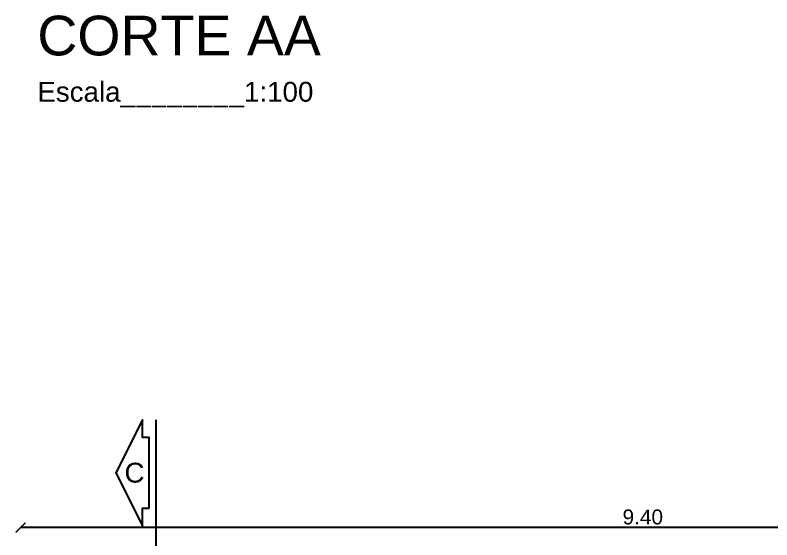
# Model space of a CAD drawing. Extents: x 3377 to 3790, y 1673 to 1846.
# Drawn here: x 3553.5 to 3559.21, y 1692.59 to 1696.56 of the extents above; entities that cross this region are included whole.
import ezdxf

# ---------------------------------------------------------------- set-up
doc = ezdxf.new("R2010")
doc.units = 0
doc.header["$LTSCALE"] = 2
doc.header["$PDMODE"] = 32
doc.linetypes.add('DIVIDE', pattern=[1.25, 0.5, -0.25, 0, -0.25, 0, -0.25])
for name, color, linetype in [('ARQ-COTAS', 250, 'Continuous'), ('LCL-LINHACORTE', 3, 'DIVIDE'), ('LCL-TEXTO4', 4, 'Continuous')]:
    doc.layers.add(name, color=color, linetype=linetype)
doc.styles.add('Annotative', font='arial.ttf')
doc.styles.add('ROMANS', font='arial.ttf')
doc.dimstyles.new('1-75', dxfattribs={"dimscale": 0.75, "dimtxt": 0.15, "dimasz": 0.1, "dimexe": 0.05, "dimexo": 0.1, "dimgap": 0.03, "dimtad": 1, "dimzin": 5, "dimdsep": 46, "dimtxsty": 'ROMANS', "dimblk": 'ARCHTICK', "dimcen": 0, "dimse1": 1, "dimse2": 1, "dimclrd": 1, "dimclre": 256, "dimclrt": 2, "dimadec": 0, "dimazin": 0, "dimtfac": 1, "dimtofl": 0, "dimtmove": 2, "dimatfit": 3, "dimldrblk": 'ARCHTICK', "dimfxl": 0.04, "dimtolj": 1, "dimtzin": 1, "dimarcsym": 0})

# ---------------------------------------------------------------- blocks, each defined once
blk = doc.blocks.new('_ARCHTICK')
at = {"color": 0, "linetype": 'ByBlock', "const_width": 0.15}
blk.add_lwpolyline([(-0.5, -0.5), (0.5, 0.5)], dxfattribs=at)
blk = doc.blocks.new('*D167')
at = {"layer": 'ARQ-COTAS', "color": 1, "lineweight": -2, "transparency": 16777216}
blk.add_line((3562.9394, 1692.6818), (3553.5394, 1692.6818), dxfattribs=at)
at = {"layer": 'Defpoints', "color": 0, "transparency": 16777216}
for p in [(3553.5394, 1692.6818), (3553.5394, 1691.6945), (3562.9394, 1691.6946)]:
    blk.add_point(p, dxfattribs=at)
at = {"layer": 'ARQ-COTAS', "color": 1, "lineweight": -2, "transparency": 16777216, "xscale": 0.07500000000000001, "yscale": 0.07500000000000001, "zscale": 0.07500000000000001, "rotation": 180}
blk.add_blockref('_ARCHTICK', (3553.5394, 1692.6818), dxfattribs=at)
at = {"layer": 'ARQ-COTAS', "color": 1, "lineweight": -2, "transparency": 16777216, "xscale": 0.07500000000000001, "yscale": 0.07500000000000001, "zscale": 0.07500000000000001}
blk.add_blockref('_ARCHTICK', (3562.9394, 1692.6818), dxfattribs=at)
at = {"layer": 'ARQ-COTAS', "color": 2, "transparency": 16777216, "insert": (3558.2394, 1692.7617), "char_height": 0.1125, "attachment_point": 5, "style": 'ROMANS'}
blk.add_mtext('\\A1;9.40', dxfattribs=at)

msp = doc.modelspace()

# ---------------------------------------------------------------- linework, layer by layer
at = {"layer": 'LCL-LINHACORTE'}
msp.add_line((3554.5596, 1693.4962), (3554.5596, 1685.899), dxfattribs=at)
at = {"layer": 'LCL-LINHACORTE', "linetype": 'ByBlock'}
msp.add_lwpolyline([(3554.5096, 1692.8296), (3554.5096, 1693.3629), (3554.4596, 1693.3629), (3554.4596, 1693.4962), (3554.2596, 1693.0962), (3554.4596, 1692.6962), (3554.4596, 1692.8296), (3554.5096, 1692.8296)], dxfattribs=at)

# ---------------------------------------------------------------- texts
at = {"layer": 'LCL-LINHACORTE', "color": 2, "insert": (3554.3996, 1693.0962), "char_height": 0.15, "attachment_point": 5, "style": 'Annotative'}
msp.add_mtext('C', dxfattribs=at)
at = {"layer": 'LCL-TEXTO4', "insert": (3553.6654, 1696.5518), "char_height": 0.15, "attachment_point": 1, "style": 'ROMANS'}
msp.add_mtext('{\\H2x;\\C4;CORTE AA\\Fromans|c0;\\H0.6668x;\\P\\fArial|b0|i0|c0|p34;\\H0.7499x;\\C2;Escala________1:100}', dxfattribs=at)

# ---------------------------------------------------------------- dimensions: what is measured, and where the dimension line sits
at = {"layer": 'ARQ-COTAS'}
dim = msp.add_linear_dim(base=(3553.5394, 1692.6818), p1=(3562.9394, 1691.6946), p2=(3553.5394, 1691.6945), dimstyle='1-75', dxfattribs=at)
dim.commit()
dim.dimension.update_dxf_attribs({"geometry": '*D167', "text_midpoint": (3558.2394, 1692.7617)})

doc.saveas('drawing.dxf')
